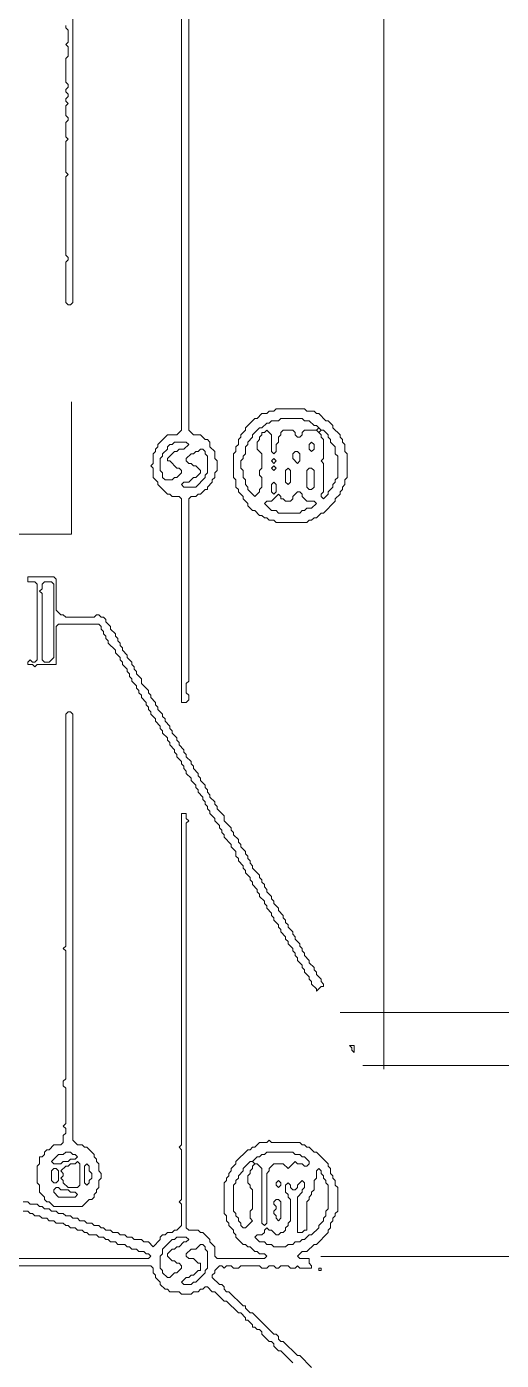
# Model space of a CAD drawing. Header units: millimetres. Extents: x 4 to 412, y 4 to 290.
# Drawn here: x 152.51 to 170.09, y 132.41 to 181.76 of the extents above; entities that cross this region are included whole.
import ezdxf

# ---------------------------------------------------------------- set-up
doc = ezdxf.new("R2010")
doc.units = ezdxf.units.MM
for name, color, linetype, lineweight in [('TRACE_CURVE', 6, 'Continuous', 0), ('TRACE_STRAIGHT', 5, 'Continuous', 0), ('TRACE_TEXT_SYMBOL', 6, 'Continuous', 0)]:
    doc.layers.add(name, color=color, linetype=linetype, lineweight=lineweight)

msp = doc.modelspace()

# ---------------------------------------------------------------- linework, layer by layer
at = {"layer": 'TRACE_CURVE', "color": 6}
for points in [[(158.247, 188.197), (158.247, 166.829), (158.072, 166.654), (157.721, 166.654), (157.371, 166.304), (157.371, 166.216), (157.283, 166.128), (157.283, 166.041), (157.196, 165.953), (157.196, 165.603), (157.108, 165.515), (157.196, 165.428), (157.196, 165.078), (157.371, 164.902), (157.371, 164.815), (157.721, 164.465), (157.809, 164.465), (157.896, 164.377), (158.159, 164.377), (158.247, 164.289), (158.247, 156.758), (158.422, 156.758), (158.51, 156.846), (158.51, 157.021), (158.422, 157.108), (158.422, 157.459), (158.51, 157.546), (158.51, 164.289), (158.597, 164.377), (158.772, 164.377), (158.86, 164.465), (158.947, 164.465), (159.123, 164.64), (159.21, 164.64), (159.21, 164.727), (159.385, 164.902), (159.385, 164.99)], [(159.385, 164.99), (159.473, 165.078), (159.473, 165.253), (159.56, 165.34), (159.56, 165.691), (159.473, 165.778), (159.473, 166.041), (159.298, 166.216), (159.298, 166.391), (159.21, 166.479), (159.123, 166.479), (158.947, 166.654), (158.685, 166.654), (158.51, 166.829), (158.51, 188.197)], [(153.956, 176.375), (154.043, 176.287), (153.956, 176.2), (153.956, 173.31), (154.043, 173.222), (154.043, 173.134), (153.956, 173.047), (153.956, 171.558), (154.043, 171.471), (154.131, 171.471), (154.218, 171.558), (154.218, 186.796)], [(153.956, 181.804), (153.956, 181.717), (154.043, 181.629), (154.043, 181.191), (153.956, 181.104), (154.043, 181.016), (154.043, 180.666), (153.956, 180.578), (153.956, 179.703), (154.043, 179.615), (154.043, 179.527), (153.956, 179.44), (153.956, 179.352), (154.043, 179.265), (154.043, 179.177), (153.956, 179.089), (153.956, 179.002), (154.043, 178.914), (153.956, 178.827), (153.956, 178.476), (154.043, 178.389), (154.043, 178.301), (153.956, 178.214), (153.956, 177.688), (154.043, 177.601), (153.956, 177.513), (153.956, 176.375)], [(152.554, 161.399), (152.554, 161.224), (152.817, 161.224), (152.905, 161.137), (152.905, 158.334), (152.817, 158.247), (152.73, 158.247), (152.642, 158.334), (152.554, 158.247), (152.554, 158.159), (152.73, 158.159), (152.817, 158.072), (152.905, 158.159), (153.605, 158.159), (153.605, 159.56), (153.693, 159.648), (155.182, 159.648), (155.269, 159.56), (155.269, 159.473), (155.357, 159.385), (155.357, 159.298), (155.444, 159.21), (155.444, 159.123), (155.532, 159.035), (155.532, 158.947), (155.795, 158.685), (155.795, 158.597), (155.97, 158.422), (155.97, 158.334), (156.057, 158.247), (156.057, 158.159), (156.233, 157.984), (156.233, 157.896), (156.32, 157.809), (156.32, 157.721), (156.408, 157.634), (156.408, 157.546), (156.583, 157.371), (156.583, 157.283), (156.67, 157.196), (156.67, 157.108), (156.758, 157.021), (156.758, 156.933), (156.933, 156.758), (156.933, 156.67), (157.021, 156.583), (157.021, 156.495), (157.108, 156.408), (157.108, 156.32), (157.283, 156.145), (157.283, 156.057), (157.459, 155.882), (157.459, 155.795), (157.546, 155.707), (157.546, 155.62), (157.721, 155.444), (157.721, 155.357), (157.809, 155.269), (157.809, 155.182), (157.984, 155.007), (157.984, 154.919), (158.072, 154.831), (158.072, 154.744), (158.247, 154.569)], [(156.057, 158.685), (156.057, 158.772), (155.97, 158.86), (155.97, 158.947), (155.882, 159.035), (155.882, 159.123), (155.795, 159.21), (155.795, 159.298), (155.62, 159.473), (155.62, 159.56), (155.444, 159.736), (155.444, 159.823), (155.357, 159.911), (155.269, 159.911), (155.182, 159.998), (155.094, 159.998), (155.007, 159.911), (153.956, 159.911), (153.868, 159.998), (153.781, 159.998), (153.605, 160.173), (153.605, 161.312), (153.518, 161.399), (152.554, 161.399)], [(160.611, 151.241), (160.436, 151.416), (160.436, 151.504), (160.349, 151.591), (160.349, 151.679), (160.173, 151.854), (160.173, 151.941), (160.086, 152.029), (160.086, 152.117), (159.823, 152.379), (159.823, 152.554), (159.56, 152.817), (159.56, 152.905), (159.473, 152.992), (159.473, 153.08), (159.298, 153.255), (159.298, 153.343), (159.21, 153.43), (159.21, 153.518), (159.123, 153.605), (159.123, 153.693), (158.947, 153.868), (158.947, 153.956), (158.86, 154.043), (158.86, 154.131), (158.685, 154.306), (158.685, 154.394), (158.597, 154.481), (158.597, 154.569), (158.422, 154.744), (158.422, 154.831), (158.334, 154.919), (158.334, 155.007), (158.159, 155.182), (158.159, 155.269), (158.072, 155.357), (158.072, 155.444), (157.896, 155.62), (157.896, 155.707), (157.809, 155.795), (157.809, 155.882), (157.634, 156.057), (157.634, 156.145), (157.546, 156.233), (157.546, 156.32), (157.371, 156.495), (157.371, 156.583), (157.283, 156.67), (157.283, 156.758), (157.108, 156.933), (157.108, 157.021), (157.021, 157.108), (157.021, 157.196), (156.758, 157.459), (156.758, 157.634), (156.583, 157.809), (156.583, 157.896), (156.495, 157.984), (156.495, 158.072), (156.408, 158.159), (156.408, 158.247), (156.233, 158.422), (156.233, 158.51), (156.057, 158.685)], [(158.247, 154.569), (158.247, 154.481), (158.334, 154.394), (158.334, 154.306), (158.422, 154.218), (158.422, 154.131), (158.597, 153.956), (158.597, 153.868), (158.772, 153.693), (158.772, 153.605), (158.86, 153.518), (158.86, 153.43), (159.035, 153.255), (159.035, 153.167), (159.123, 153.08), (159.123, 152.992), (159.21, 152.905), (159.21, 152.817), (159.298, 152.73), (159.298, 152.642), (159.473, 152.467), (159.473, 152.379), (159.648, 152.204), (159.648, 152.117), (159.736, 152.029), (159.736, 151.941), (159.823, 151.854), (159.823, 151.766), (160.086, 151.504), (160.086, 151.416), (160.261, 151.241), (160.261, 151.066), (160.349, 150.978), (160.349, 150.891), (160.524, 150.715), (160.524, 150.628), (160.611, 150.54), (160.611, 150.453), (160.786, 150.278), (160.786, 150.19), (160.874, 150.102), (160.874, 150.015), (161.049, 149.84), (161.049, 149.752), (161.137, 149.665), (161.137, 149.577), (161.312, 149.402), (161.312, 149.314), (161.399, 149.227), (161.399, 149.139), (161.575, 148.964), (161.575, 148.876), (161.662, 148.789), (161.662, 148.701), (161.837, 148.526), (161.837, 148.438), (161.925, 148.351), (161.925, 148.263), (162.1, 148.088), (162.1, 148.001), (162.188, 147.913), (162.188, 147.825), (162.363, 147.65), (162.363, 147.563)], [(163.852, 139.243), (163.764, 139.331), (163.764, 139.506), (163.676, 139.593), (163.676, 139.681), (163.239, 140.119), (163.151, 140.119), (162.976, 140.294), (162.888, 140.294), (162.801, 140.382), (162.713, 140.382), (162.626, 140.469), (161.575, 140.469), (161.487, 140.557), (161.399, 140.469), (161.137, 140.469), (160.962, 140.294), (160.874, 140.294), (160.786, 140.206), (160.699, 140.206), (160.261, 139.769), (160.261, 139.681), (160.086, 139.506), (160.086, 139.418), (159.998, 139.331), (159.998, 139.243), (159.911, 139.156), (159.911, 139.068), (159.823, 138.98), (159.823, 137.842), (159.911, 137.754), (159.911, 137.579), (159.998, 137.492), (159.998, 137.404), (160.173, 137.229), (160.173, 137.141), (160.261, 137.054), (160.261, 136.966), (160.524, 136.704), (160.611, 136.704), (160.699, 136.616), (160.786, 136.616), (160.962, 136.441), (161.049, 136.441), (161.137, 136.353), (161.312, 136.353), (161.399, 136.266), (161.312, 136.178), (159.56, 136.178), (159.473, 136.266), (159.473, 136.616), (159.298, 136.791), (159.298, 136.879), (159.035, 137.141), (158.947, 137.141), (158.86, 137.229), (158.51, 137.229), (158.422, 137.317), (158.422, 152.292), (158.51, 152.379), (158.422, 152.467), (158.422, 152.642), (158.247, 152.642), (158.247, 140.382)], [(162.363, 147.563), (162.45, 147.475), (162.45, 147.388), (162.538, 147.3), (162.538, 147.212), (162.713, 147.037), (162.713, 146.95), (162.801, 146.862), (162.801, 146.775), (162.976, 146.599), (162.976, 146.512), (163.063, 146.424), (163.063, 146.337), (163.239, 146.162), (163.239, 146.074), (163.414, 146.249), (163.501, 146.249), (163.501, 146.337), (163.414, 146.424), (163.414, 146.512), (163.239, 146.687), (163.239, 146.775), (163.151, 146.862), (163.151, 146.95), (162.976, 147.125), (162.976, 147.212), (162.801, 147.388), (162.801, 147.475), (162.713, 147.563), (162.713, 147.65), (162.626, 147.738), (162.626, 147.825), (162.45, 148.001), (162.45, 148.088), (162.363, 148.176), (162.363, 148.263), (162.188, 148.438), (162.188, 148.526), (162.1, 148.614), (162.1, 148.701), (162.012, 148.789), (162.012, 148.876), (161.837, 149.051), (161.837, 149.139), (161.662, 149.314), (161.662, 149.402), (161.575, 149.489), (161.575, 149.577), (161.399, 149.752), (161.399, 149.84), (161.312, 149.927), (161.312, 150.015), (161.224, 150.102), (161.224, 150.19), (161.137, 150.278), (161.137, 150.365), (160.874, 150.628), (160.874, 150.715), (160.786, 150.803), (160.786, 150.891), (160.699, 150.978), (160.699, 151.066), (160.611, 151.153), (160.611, 151.241)], [(158.247, 140.382), (158.159, 140.294), (158.247, 140.206), (158.247, 138.367), (158.159, 138.28), (158.247, 138.192), (158.247, 137.404), (158.072, 137.229), (157.984, 137.229), (157.896, 137.141), (157.721, 137.141), (157.634, 137.054), (157.546, 137.054), (157.459, 136.966), (157.459, 136.879), (157.196, 136.616), (157.021, 136.791), (156.846, 136.791), (156.758, 136.879), (156.495, 136.879), (156.408, 136.966), (156.233, 136.966), (156.145, 137.054), (155.97, 137.054), (155.882, 137.141), (155.707, 137.141), (155.62, 137.229), (155.444, 137.229), (155.357, 137.317), (155.269, 137.317), (155.182, 137.404), (155.007, 137.404), (154.919, 137.492), (154.744, 137.492), (154.656, 137.579), (154.481, 137.579), (154.394, 137.667), (154.218, 137.667), (154.131, 137.754), (153.956, 137.754), (153.868, 137.842), (153.693, 137.842), (153.605, 137.93), (153.43, 137.93), (153.343, 138.017), (153.167, 138.017), (153.08, 138.105), (152.992, 138.105), (152.905, 138.192), (152.642, 138.192), (152.554, 138.28), (152.379, 138.28)], [(161.837, 133.201), (161.837, 133.288), (161.75, 133.376), (161.662, 133.376), (160.874, 134.164), (160.786, 134.164), (160.611, 134.339), (160.611, 134.427), (160.524, 134.427), (159.998, 134.952), (159.911, 134.952), (159.823, 135.04), (159.823, 135.127), (159.736, 135.215), (159.648, 135.215), (159.385, 135.477), (159.385, 135.565), (159.473, 135.653), (159.473, 135.74), (159.648, 135.915), (159.736, 135.915), (159.823, 135.828), (159.911, 135.915), (160.086, 135.915), (160.173, 135.828), (160.349, 135.828), (160.436, 135.915), (161.137, 135.915), (161.224, 135.828), (161.399, 135.828), (161.487, 135.915), (161.662, 135.915), (161.75, 135.828), (161.837, 135.828), (161.925, 135.915), (162.188, 135.915), (162.275, 135.828), (162.45, 135.828), (162.538, 135.915), (162.626, 135.828), (163.063, 135.828), (163.063, 135.915), (162.976, 136.003), (162.976, 136.178), (162.626, 136.178), (162.538, 136.266), (162.713, 136.441), (162.888, 136.441), (163.151, 136.704), (163.239, 136.704), (163.676, 137.141), (163.676, 137.229), (163.764, 137.317), (163.764, 137.492), (163.852, 137.579), (163.852, 137.667), (163.939, 137.754), (163.939, 137.842), (164.027, 137.93), (164.027, 138.805), (163.939, 138.893), (163.939, 139.068), (163.852, 139.156), (163.852, 139.243)], [(163.239, 139.418), (163.326, 139.506), (163.414, 139.418), (163.414, 139.331), (163.501, 139.243), (163.501, 139.156), (163.589, 139.068), (163.589, 138.98), (163.676, 138.893), (163.676, 138.017), (163.589, 137.93), (163.589, 137.754), (163.501, 137.667), (163.501, 137.579), (163.326, 137.404), (163.326, 137.317), (163.063, 137.054), (162.976, 137.054), (162.801, 136.879), (162.713, 136.879), (162.626, 136.791), (162.45, 136.791), (162.363, 136.704), (162.188, 136.704), (162.1, 136.616), (161.662, 136.616), (161.575, 136.704), (161.399, 136.704), (161.312, 136.791), (161.137, 136.791), (160.962, 136.966), (161.049, 137.054), (161.224, 137.054), (161.312, 137.141), (161.312, 137.229), (161.399, 137.317), (161.487, 137.229), (161.575, 137.229), (161.75, 137.054), (161.837, 137.054), (161.925, 137.141), (162.012, 137.141), (162.1, 137.229), (162.1, 137.317), (162.188, 137.404), (162.188, 137.492), (162.275, 137.579), (162.275, 138.367), (162.188, 138.455), (162.188, 138.543), (162.1, 138.63), (162.1, 138.893), (162.188, 138.98), (162.275, 138.893), (162.275, 138.805), (162.363, 138.718), (162.45, 138.718), (162.538, 138.805), (162.538, 138.893), (162.713, 139.068), (162.801, 138.98), (162.801, 138.805), (162.713, 138.718), (162.713, 138.63)], [(162.713, 138.63), (162.538, 138.455), (162.538, 137.141), (162.713, 137.141), (162.801, 137.229), (162.888, 137.229), (162.888, 138.28), (162.976, 138.367), (162.976, 138.455), (163.063, 138.543), (163.063, 138.63), (163.151, 138.718), (163.151, 139.068), (163.239, 139.156), (163.239, 139.418)], [(152.379, 137.93), (152.554, 137.93), (152.642, 137.842), (152.73, 137.842), (152.817, 137.754), (152.992, 137.754), (153.08, 137.667), (153.255, 137.667), (153.343, 137.579), (153.518, 137.579), (153.605, 137.492), (153.868, 137.492), (153.956, 137.404), (154.043, 137.404), (154.131, 137.317), (154.306, 137.317), (154.394, 137.229), (154.569, 137.229), (154.656, 137.141), (154.744, 137.141), (154.831, 137.054), (155.094, 137.054), (155.182, 136.966)], [(155.182, 136.966), (155.357, 136.966), (155.444, 136.879), (155.532, 136.879), (155.62, 136.791), (155.795, 136.791), (155.882, 136.704), (156.145, 136.704), (156.233, 136.616), (156.32, 136.616), (156.408, 136.528), (156.583, 136.528), (156.67, 136.441), (156.846, 136.441), (156.933, 136.353), (157.021, 136.353), (157.108, 136.266), (157.021, 136.178), (146.512, 136.178)], [(147.913, 135.915), (157.108, 135.915), (157.196, 135.828), (157.196, 135.653), (157.283, 135.565), (157.283, 135.477), (157.459, 135.302), (157.459, 135.215), (157.634, 135.04), (157.721, 135.04), (157.809, 134.952), (158.159, 134.952), (158.247, 134.864), (158.597, 134.864), (158.685, 134.952), (158.86, 134.952), (158.947, 135.04), (159.035, 135.04), (159.123, 135.127), (159.21, 135.127), (159.385, 134.952), (159.473, 134.952), (159.823, 134.602), (159.911, 134.602), (160.349, 134.164), (160.436, 134.164), (160.611, 133.989), (160.611, 133.901), (160.699, 133.901), (160.874, 133.726), (160.874, 133.638), (160.962, 133.638), (161.049, 133.551), (161.137, 133.551), (161.224, 133.463), (161.224, 133.376), (161.487, 133.113), (161.575, 133.113), (161.662, 133.025), (161.662, 132.938)], [(161.662, 132.938), (161.837, 132.763), (161.925, 132.763), (162.363, 132.325)], [(163.063, 132.15), (162.626, 132.588), (162.538, 132.588), (162.012, 133.113), (161.925, 133.113), (161.837, 133.201)]]:
    msp.add_lwpolyline(points, dxfattribs=at)
for points in [[(157.896, 166.304), (157.984, 166.391), (158.422, 166.391), (158.51, 166.304), (158.334, 166.128), (158.159, 166.128), (158.072, 166.041), (157.984, 166.041), (157.721, 165.778), (157.721, 165.691), (157.809, 165.691), (158.072, 165.428), (158.159, 165.428), (158.247, 165.34), (158.247, 165.253), (158.072, 165.078), (157.984, 165.078), (157.896, 164.99), (157.634, 164.99), (157.546, 165.078), (157.546, 165.253), (157.459, 165.34), (157.459, 165.778), (157.546, 165.866), (157.546, 165.953), (157.721, 166.128), (157.721, 166.216), (157.809, 166.304)], [(158.86, 166.041), (158.947, 166.128), (159.035, 166.128), (159.123, 166.041), (159.123, 165.953), (159.21, 165.866), (159.21, 165.253), (159.123, 165.165), (159.123, 165.078), (158.772, 164.727), (158.334, 164.727), (158.247, 164.815), (158.334, 164.902), (158.51, 164.902), (158.685, 165.078), (158.772, 165.078), (158.947, 165.253), (158.947, 165.34), (158.772, 165.515), (158.685, 165.515), (158.597, 165.603), (158.51, 165.603), (158.422, 165.691), (158.422, 165.778), (158.597, 165.953), (158.685, 165.953), (158.772, 166.041)], [(153.08, 161.137), (153.167, 161.224), (153.43, 161.224), (153.518, 161.137), (153.518, 158.422), (153.343, 158.247), (153.167, 158.247), (153.08, 158.334), (153.08, 160.786), (152.992, 160.874), (153.08, 160.962)], [(154.043, 156.408), (153.956, 156.32), (153.956, 147.738), (153.868, 147.65), (153.956, 147.563), (153.956, 142.834), (153.868, 142.746), (153.868, 142.571), (153.956, 142.483), (153.956, 141.17), (153.868, 141.082), (153.956, 140.995), (153.956, 140.82), (153.868, 140.732), (153.868, 140.469), (153.781, 140.382), (153.518, 140.382), (153.343, 140.206), (153.255, 140.206), (153.167, 140.119), (153.167, 140.031), (153.08, 139.944), (152.992, 139.944), (152.992, 139.681), (152.905, 139.593), (152.905, 138.98), (152.992, 138.893), (152.992, 138.63), (153.167, 138.455), (153.167, 138.367), (153.255, 138.28), (153.343, 138.28), (153.518, 138.105), (154.569, 138.105), (154.831, 138.367), (154.919, 138.367), (155.007, 138.455), (155.007, 138.543), (155.094, 138.63), (155.094, 138.718), (155.182, 138.805), (155.182, 139.068), (155.269, 139.156), (155.269, 139.331), (155.182, 139.418), (155.182, 139.681), (155.094, 139.769), (155.094, 139.856), (155.007, 139.944), (155.007, 140.031), (154.744, 140.294), (154.656, 140.294), (154.569, 140.382), (154.394, 140.382), (154.218, 140.557), (154.218, 156.32), (154.131, 156.408)], [(153.868, 140.031), (153.956, 140.119), (154.131, 140.119), (154.218, 140.031), (154.306, 140.031), (154.394, 139.944), (154.306, 139.856), (154.131, 139.856), (154.043, 139.769), (153.868, 139.769), (153.781, 139.681), (153.518, 139.681), (153.43, 139.769), (153.693, 140.031)], [(154.306, 139.681), (154.394, 139.769), (154.481, 139.681), (154.481, 138.893), (154.394, 138.805), (154.043, 138.805), (153.868, 138.98), (153.868, 139.068), (153.781, 139.156), (153.868, 139.243), (153.868, 139.331), (153.781, 139.418), (153.956, 139.593), (154.043, 139.593), (154.131, 139.681)], [(154.656, 139.593), (154.744, 139.681), (154.831, 139.593), (154.831, 139.418), (154.919, 139.331), (154.919, 139.156), (154.831, 139.068), (154.831, 138.98), (154.744, 138.893), (154.656, 138.98)], [(160.786, 139.769), (160.874, 139.769), (160.962, 139.681), (160.874, 139.593), (160.874, 139.506), (160.786, 139.418), (160.786, 139.331), (160.699, 139.243), (160.699, 138.98), (160.786, 138.893), (160.786, 138.805), (160.874, 138.718), (160.874, 138.017), (160.786, 137.93), (160.786, 137.667), (160.874, 137.579), (160.611, 137.317), (160.524, 137.317), (160.436, 137.404), (160.436, 137.492), (160.349, 137.579), (160.349, 137.667), (160.261, 137.754), (160.261, 137.842), (160.173, 137.93), (160.173, 138.893), (160.261, 138.98), (160.261, 139.068), (160.349, 139.156), (160.349, 139.243), (160.524, 139.418), (160.524, 139.506)], [(161.312, 140.031), (161.399, 140.119), (162.363, 140.119), (162.45, 140.031), (162.626, 140.031), (162.713, 139.944), (162.801, 139.944), (162.976, 139.769), (162.976, 139.681), (162.888, 139.593), (162.801, 139.593), (162.713, 139.681), (162.538, 139.681), (162.45, 139.769), (162.188, 139.506), (162.012, 139.681), (161.662, 139.681), (161.487, 139.506), (161.487, 139.418), (161.399, 139.331), (161.399, 137.492), (161.312, 137.404), (161.224, 137.492), (161.224, 139.506), (161.049, 139.681), (160.962, 139.681), (160.874, 139.769), (161.049, 139.944), (161.137, 139.944), (161.224, 140.031)], [(153.43, 139.418), (153.518, 139.506), (153.605, 139.506), (153.693, 139.418), (153.693, 139.068), (153.605, 138.98), (153.518, 138.98), (153.43, 139.068)], [(153.518, 138.718), (153.605, 138.805), (153.693, 138.805), (153.781, 138.718), (154.043, 138.718), (154.131, 138.63), (154.306, 138.63), (154.394, 138.543), (154.306, 138.455), (153.693, 138.455), (153.518, 138.63)], [(161.75, 138.98), (161.837, 139.068), (161.925, 138.98), (161.925, 138.893), (161.837, 138.805), (161.75, 138.893)], [(161.662, 138.28), (161.75, 138.367), (161.837, 138.367), (161.925, 138.28), (161.925, 137.667), (161.837, 137.579), (161.75, 137.667), (161.75, 137.754), (161.662, 137.842), (161.662, 137.93), (161.75, 138.017), (161.75, 138.105), (161.662, 138.192)], [(157.984, 136.879), (158.072, 136.966), (158.422, 136.966), (158.51, 136.879), (158.422, 136.791), (158.334, 136.791), (158.159, 136.616), (158.072, 136.616), (157.984, 136.528), (157.896, 136.528), (157.721, 136.353), (157.721, 136.266), (157.896, 136.09), (157.984, 136.09), (158.072, 136.003), (158.159, 136.003), (158.247, 135.915), (158.247, 135.828), (158.072, 135.653), (157.984, 135.653), (157.809, 135.477), (157.721, 135.477), (157.546, 135.653), (157.546, 135.74), (157.459, 135.828), (157.459, 136.266), (157.546, 136.353), (157.546, 136.528), (157.896, 136.879)], [(158.947, 136.704), (159.035, 136.704), (159.123, 136.616), (159.123, 136.528), (159.21, 136.441), (159.21, 135.828), (159.123, 135.74), (159.123, 135.653), (158.772, 135.302), (158.685, 135.302), (158.597, 135.215), (158.334, 135.215), (158.247, 135.302), (158.422, 135.477), (158.51, 135.477), (158.597, 135.565), (158.685, 135.565), (158.86, 135.74), (158.947, 135.74), (158.947, 136.003), (158.86, 136.003), (158.685, 136.178), (158.51, 136.178), (158.422, 136.266), (158.422, 136.353), (158.597, 136.528), (158.772, 136.528)]]:
    msp.add_lwpolyline(points, close=True, dxfattribs=at)
at = {"layer": 'TRACE_STRAIGHT', "color": 5}
for p, q in [((165.736, 196.713), (165.736, 143.184)), ((154.175, 167.88), (154.175, 162.976)), ((148.088, 162.976), (154.175, 162.976)), ((164.114, 145.279), (186.407, 145.279)), ((164.961, 143.318), (182.052, 143.318)), ((163.408, 136.259), (196.096, 136.259))]:
    msp.add_line(p, q, dxfattribs=at)
at = {"layer": 'TRACE_TEXT_SYMBOL', "color": 6}
for points in [[(161.75, 167.617), (161.662, 167.53), (161.487, 167.53), (161.399, 167.442), (161.224, 167.442), (161.049, 167.267), (160.962, 167.267), (160.611, 166.917), (160.611, 166.829), (160.436, 166.654), (160.436, 166.566), (160.349, 166.479), (160.349, 166.304), (160.261, 166.216), (160.261, 166.041), (160.173, 165.953), (160.173, 165.078), (160.261, 164.99), (160.261, 164.727), (160.349, 164.64), (160.349, 164.552), (160.524, 164.377), (160.524, 164.289), (160.699, 164.114), (160.699, 164.027), (160.874, 163.852), (160.962, 163.852), (161.137, 163.676), (161.224, 163.676), (161.312, 163.589), (161.399, 163.589), (161.487, 163.501), (161.662, 163.501), (161.75, 163.414), (162.888, 163.414), (162.976, 163.501), (163.063, 163.501), (163.151, 163.589), (163.239, 163.589), (163.414, 163.764), (163.501, 163.764), (163.939, 164.202), (163.939, 164.289), (164.114, 164.465), (164.114, 164.552), (164.202, 164.64), (164.202, 164.727), (164.289, 164.815), (164.289, 164.99), (164.377, 165.078), (164.377, 165.953), (164.289, 166.041), (164.289, 166.304), (164.202, 166.391), (164.202, 166.479), (164.114, 166.566), (164.114, 166.654), (163.852, 166.917), (163.852, 167.004), (163.676, 167.179), (163.589, 167.179), (163.326, 167.442), (163.239, 167.442), (163.151, 167.53)], [(163.151, 167.53), (162.888, 167.53), (162.801, 167.617), (161.75, 167.617)], [(161.837, 167.179), (161.925, 167.267), (162.713, 167.267), (162.801, 167.179), (162.976, 167.179), (163.151, 167.004), (163.239, 167.004), (163.326, 166.917), (163.239, 166.829), (162.801, 166.829), (162.713, 166.742), (162.713, 166.654), (162.626, 166.566), (162.538, 166.566), (162.45, 166.654), (162.45, 166.742), (162.363, 166.829), (162.012, 166.829), (161.925, 166.742), (161.925, 166.654), (161.837, 166.566), (161.837, 166.391), (161.75, 166.304), (161.75, 166.041), (161.662, 165.953), (161.575, 166.041), (161.575, 166.654), (161.399, 166.829), (161.312, 166.742), (161.224, 166.742), (161.224, 166.654), (161.137, 166.566), (161.137, 166.479), (161.049, 166.391), (161.049, 166.128), (161.224, 165.953), (161.224, 165.428), (161.137, 165.34), (161.137, 165.165), (161.224, 165.078), (161.224, 164.727), (161.137, 164.64), (161.137, 164.552), (160.962, 164.377), (160.699, 164.64), (160.699, 164.727), (160.611, 164.815), (160.611, 164.99), (160.524, 165.078), (160.524, 165.34), (160.436, 165.428), (160.436, 165.691), (160.524, 165.778), (160.524, 165.866), (160.611, 165.953), (160.611, 166.216), (160.699, 166.304), (160.699, 166.391), (160.874, 166.566), (160.874, 166.654), (161.137, 166.917), (161.224, 166.917), (161.399, 167.092), (161.487, 167.092)], [(161.487, 167.092), (161.575, 167.179), (161.837, 167.179)]]:
    msp.add_lwpolyline(points, dxfattribs=at)
for points in [[(163.239, 166.829), (163.326, 166.917), (163.414, 166.829), (163.326, 166.742)], [(163.326, 166.742), (163.414, 166.829), (163.501, 166.829), (163.676, 166.654), (163.676, 166.566), (163.764, 166.479), (163.764, 166.391), (163.939, 166.216), (163.939, 165.953), (164.027, 165.866), (164.027, 165.078), (163.939, 164.99), (163.939, 164.902), (163.852, 164.815), (163.852, 164.727), (163.676, 164.552), (163.676, 164.465), (163.501, 164.289), (163.414, 164.377), (163.414, 164.465), (163.501, 164.552), (163.501, 165.603), (163.414, 165.691), (163.501, 165.778), (163.501, 166.479), (163.414, 166.566), (163.414, 166.654)], [(162.976, 166.304), (163.063, 166.391), (163.151, 166.304), (163.151, 166.128), (163.063, 166.041), (162.976, 166.128)], [(162.363, 165.953), (162.45, 166.041), (162.538, 166.041), (162.626, 165.953), (162.626, 165.691), (162.538, 165.603), (162.363, 165.778)], [(161.575, 165.691), (161.662, 165.778), (161.75, 165.691), (161.662, 165.603)], [(161.575, 165.428), (161.662, 165.515), (161.75, 165.428), (161.662, 165.34)], [(162.1, 165.34), (162.188, 165.428), (162.275, 165.34), (162.275, 164.902), (162.188, 164.815), (162.1, 164.902)], [(162.888, 165.34), (162.976, 165.428), (163.063, 165.428), (163.151, 165.34), (163.151, 164.727), (163.063, 164.64), (162.976, 164.64), (162.888, 164.727)], [(161.575, 164.815), (161.662, 164.902), (161.75, 164.815), (161.75, 164.552), (161.662, 164.465), (161.575, 164.552)], [(162.538, 164.552), (162.626, 164.552), (162.713, 164.465), (162.713, 164.377), (162.888, 164.202), (163.151, 164.202), (163.239, 164.114), (163.063, 163.939), (162.888, 163.939), (162.801, 163.852), (162.713, 163.852), (162.626, 163.764), (161.837, 163.764), (161.75, 163.852), (161.575, 163.852), (161.312, 164.114), (161.399, 164.202), (161.575, 164.202), (161.837, 164.465), (161.925, 164.377), (161.925, 164.289), (162.012, 164.289), (162.1, 164.202), (162.275, 164.202), (162.363, 164.289), (162.363, 164.377)], [(164.465, 144.06), (164.552, 143.972), (164.552, 143.885), (164.64, 143.797), (164.64, 144.06)], [(163.326, 135.828), (163.414, 135.828), (163.414, 135.74), (163.326, 135.74)]]:
    msp.add_lwpolyline(points, close=True, dxfattribs=at)

doc.saveas('drawing.dxf')
